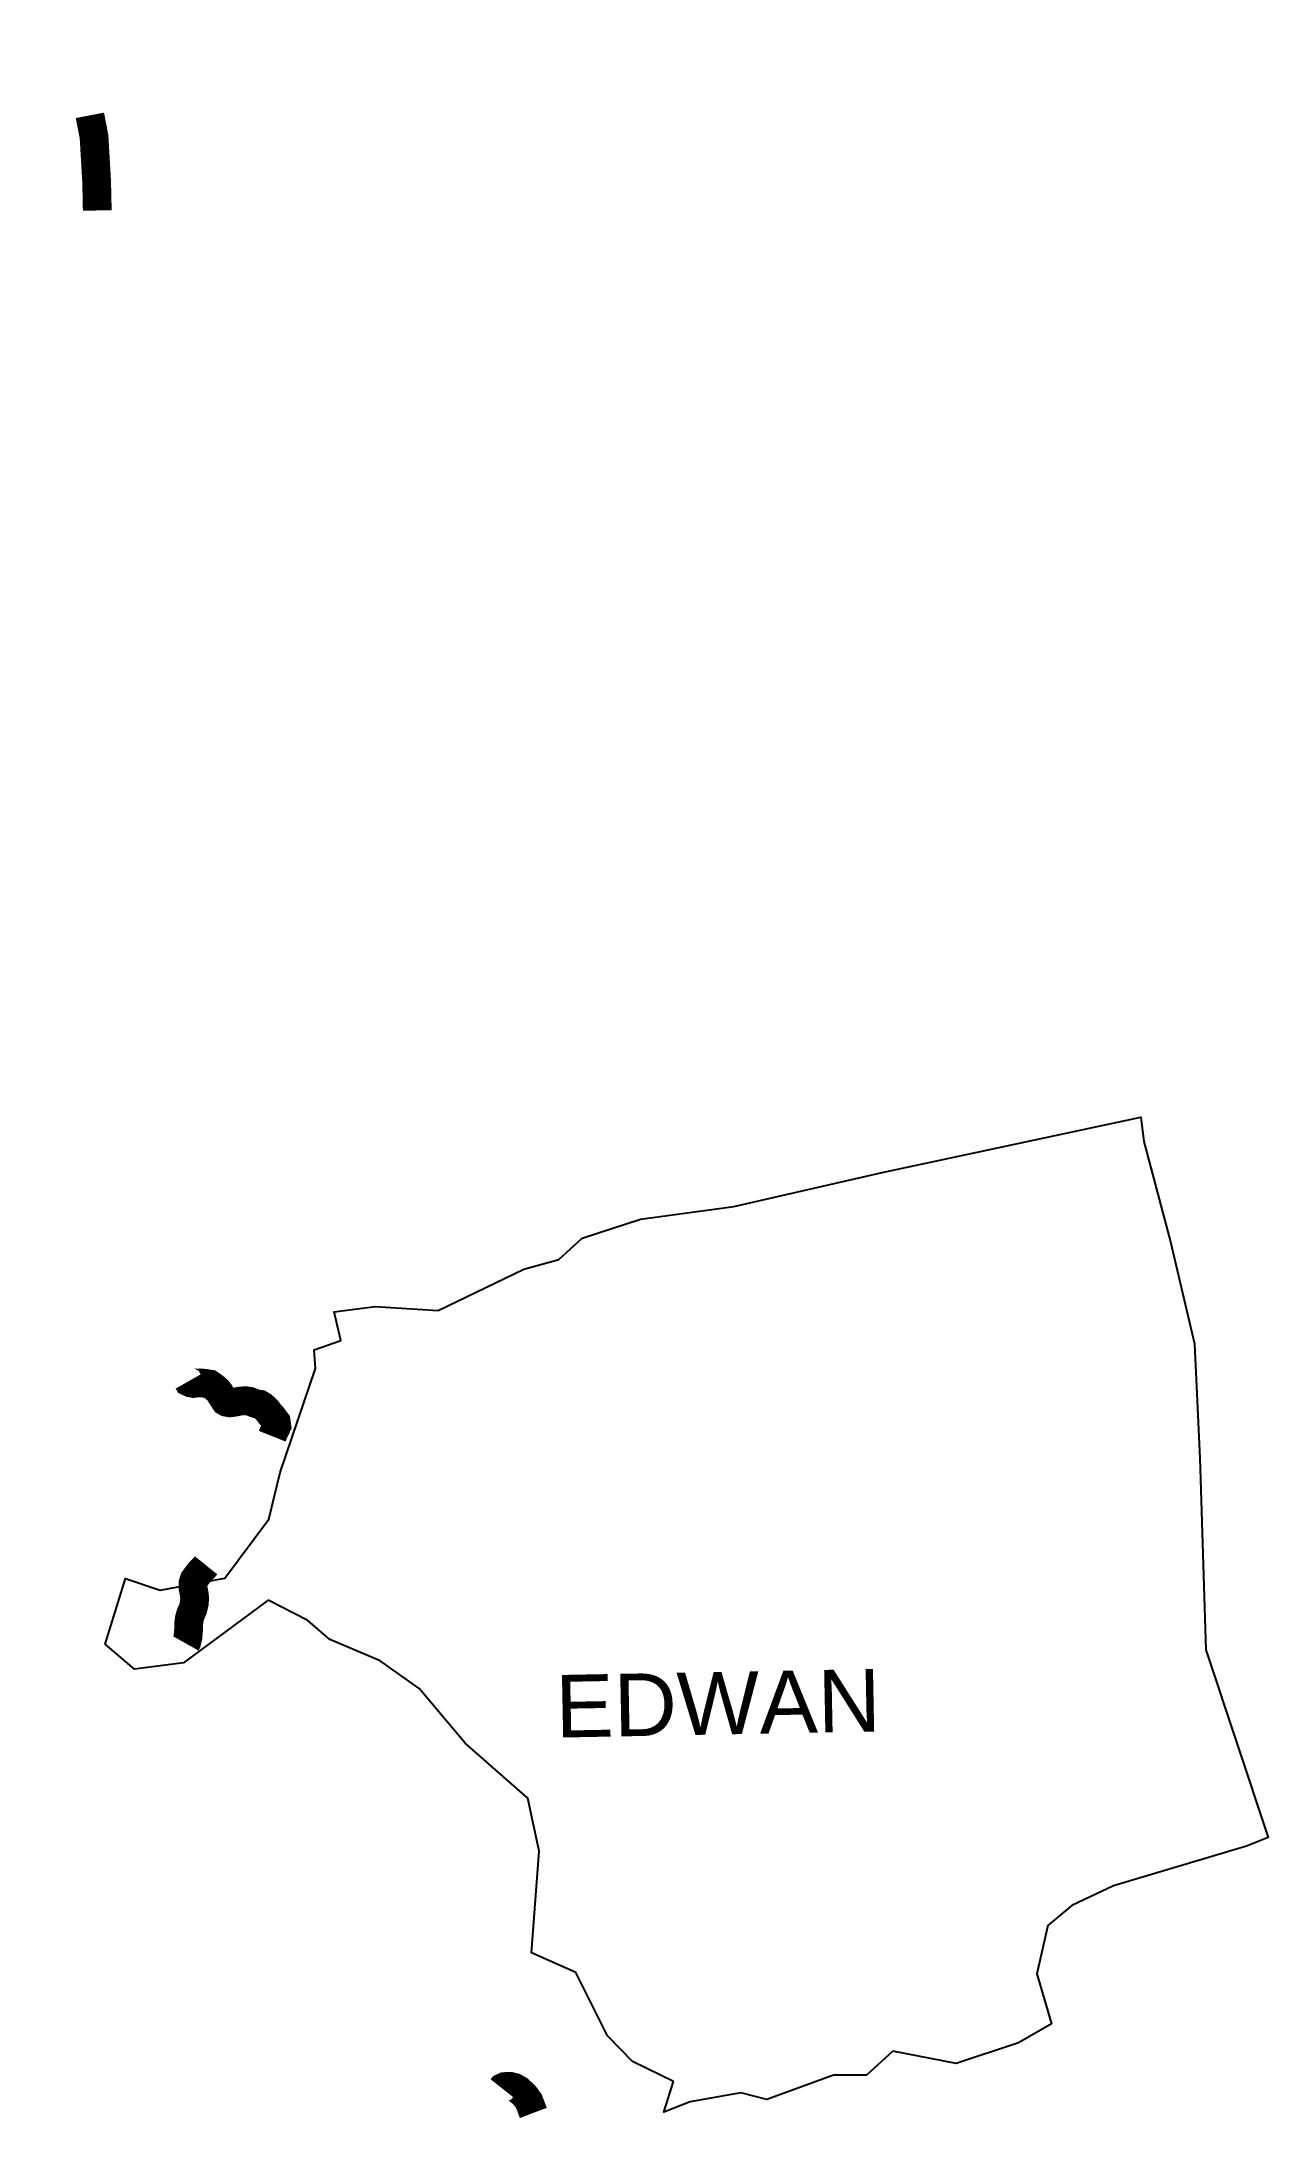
# Model space of a CAD drawing. Header units: metres. Extents: x 260730 to 262862, y 2161478 to 2165104.
import ezdxf

# ---------------------------------------------------------------- set-up
doc = ezdxf.new("R2010")
doc.units = ezdxf.units.M
for name, color, linetype in [('NATURALLY PROTECTED', 3, 'Continuous'), ('village', 3, 'Continuous'), ('VILLAGE NAME', 250, 'Continuous')]:
    doc.layers.add(name, color=color, linetype=linetype)
doc.styles.get("Standard").update_dxf_attribs({"font": 'simplex.shx'})

msp = doc.modelspace()

# ---------------------------------------------------------------- linework, layer by layer
at = {"color": 3, "flags": 128}
msp.add_lwpolyline([(261628.8099860038, 2162986.728365755), (261669.1686592875, 2163023.799084683)], dxfattribs=at)
at = {"layer": 'NATURALLY PROTECTED', "const_width": 50, "flags": 128}
msp.add_lwpolyline([(260755.1823466764, 2165079.244547684), (260755.1823466764, 2165079.244547684)], close=True, dxfattribs=at)
for points in [[(260813.8716324201, 2164976.236707941), (260821.068070287, 2164939.003090184), (260825.6259978447, 2164860.41200796), (260826.6850306788, 2164810.8314928)], [(260984.6551875582, 2162774.804082522), (260985.0272827921, 2162774.149199314), (260988.9815649489, 2162772.279469519), (260993.7210890241, 2162771.398036771), (260998.1532722191, 2162772.03823019), (261004.987140773, 2162772.368835273), (261014.3884017517, 2162771.558296309), (261022.1455834628, 2162770.295542193), (261029.8452940337, 2162764.865681045), (261035.9076331054, 2162759.577355765), (261038.8834038518, 2162755.941784691), (261041.1979922983, 2162751.975879745), (261044.9457429236, 2162746.687554465), (261047.1499841879, 2162742.721649518), (261048.9137375166, 2162740.187733775), (261051.5589171131, 2162738.64536207), (261057.4005618204, 2162737.653818031), (261065.5485430911, 2162738.747420927), (261074.0440696746, 2162740.518067648), (261084.0744033393, 2162741.509611687), (261090.5065180706, 2162740.585056536), (261098.0015689245, 2162737.830918211), (261103.953560814, 2162735.737718841), (261109.0236760391, 2162735.186619966), (261113.9838944787, 2162732.212259058), (261121.4789453326, 2162725.271450784), (261127.2102428577, 2162717.669974763), (261130.3256365694, 2162714.669306478), (261134.2936311624, 2162709.381252408), (261137.6004434554, 2162704.974359877), (261138.7025640876, 2162697.372883856), (261136.4978724266, 2162692.745768744), (261133.7423456479, 2162686.906615799), (261130.8214209655, 2162679.607721694)], [(261015.7465273203, 2162455.243307916), (261011.1623900935, 2162449.543828161), (261003.9569241427, 2162442.399319594), (260995.4198903925, 2162430.886725008), (260993.1203714953, 2162423.847605191), (260993.198137618, 2162415.292999493), (260995.0931379835, 2162405.481954311), (260995.9529452114, 2162398.033711984), (260995.2368145187, 2162388.938139652), (260992.7974661968, 2162378.948116489), (260989.1433980773, 2162370.855207809), (260986.9220417398, 2162363.406965482), (260985.9870182693, 2162357.437902911), (260985.3425006459, 2162350.562456264), (260985.3425006459, 2162342.684617176), (260984.1939891576, 2162329.693925727), (260982.1163093553, 2162321.457818127), (260980.8423916601, 2162319.185874088)], [(261529.7566718164, 2161546.063479023), (261530.3589439045, 2161546.824885868), (261534.7052716937, 2161548.833738904), (261539.9744622435, 2161549.322459461), (261544.5378812238, 2161549.159733416), (261551.7090968776, 2161547.313335216), (261559.0429057264, 2161543.132360678), (261569.2457413127, 2161533.540745117), (261576.7227763001, 2161523.529025147), (261584.4822099946, 2161503.082768699)]]:
    msp.add_lwpolyline(points, dxfattribs=at)
at = {"layer": 'village', "color": 3}
for points in [[(261669.1686592875, 2163023.799084683, 0), (261770.6913555218, 2163056.774723039, 0), (261933.1267711585, 2163079.29761455, 0), (262190.6876855345, 2163137.90635067, 0), (262639.9846948038, 2163234.083678862, 0), (262645.1096238364, 2163191.940030606, 0), (262691.7008329321, 2163017.808645003, 0), (262733.2907758966, 2162840.260454436, 0), (262742.404382136, 2162641.692257655, 0), (262753.3348896403, 2162308.439266176, 0), (262861.5769718627, 2161982.001157624, 0), (262823.638810013, 2161966.632320125, 0), (262592.5790693208, 2161897.791764642, 0), (262520.280158589, 2161863.452795559, 0), (262478.5082835058, 2161828.91018422, 0), (262459.5210596677, 2161745.179735838, 0), (262484.9428638772, 2161657.785976808, 0), (262427.4710260384, 2161625.187368571, 0), (262319.2749211899, 2161588.758561315, 0), (262209.2450247419, 2161610.249521159, 0), (262163.4350256698, 2161568.981357827, 0), (262106.1410138429, 2161568.416704922, 0), (261990.4508729721, 2161526.237051622, 0), (261945.1830768243, 2161537.901940496, 0), (261857.158508706, 2161522.148775761, 0), (261811.0346161129, 2161504.589901773, 0), (261827.7997275617, 2161557.77261929, 0)], [(261827.7997275617, 2161557.77261929, 0), (261756.7347116016, 2161592.263033163, 0), (261713.3739352602, 2161636.851240823, 0), (261658.3527462812, 2161747.354681641, 0), (261581.4793610658, 2161781.675681004, 0), (261594.7689538578, 2161958.457681478, 0), (261574.9098020531, 2162050.586882296, 0), (261466.2545956576, 2162146.101886644, 0), (261385.8148345972, 2162241.082652298, 0), (261318.3470598867, 2162288.864572265, 0), (261230.9803790145, 2162326.296196468, 0), (261192.3278602996, 2162359.471630344, 0), (261123.6174867135, 2162394.856605985, 0), (260976.6464469643, 2162285.432018195, 0), (260891.5962923311, 2162274.331932019, 0), (260840.5244228, 2162318.110634365, 0), (260875.6472176075, 2162432.121027377, 0), (260935.8367805311, 2162411.873619333, 0), (261048.5872221839, 2162432.570582914, 0), (261124.964357288, 2162535.197495044, 0), (261144.4551953028, 2162616.554653447, 0), (261205.7628548245, 2162797.458434589, 0), (261203.8580652151, 2162829.914397386, 0), (261249.6627002695, 2162846.28162963, 0), (261238.3332524745, 2162895.714520019, 0), (261309.8857905873, 2162904.93435968, 0), (261418.8672165064, 2162898.463260852, 0), (261567.8742541404, 2162970.373879998, 0), (261628.8099860038, 2162986.728365755, 0)]]:
    msp.add_polyline3d(points, dxfattribs=at)

# ---------------------------------------------------------------- texts
at = {"layer": 'VILLAGE NAME', "insert": (261621.7356956073, 2162264.293187446), "char_height": 108.7483136041808, "attachment_point": 1, "rotation": 1.1028329887230697}
msp.add_mtext_dynamic_manual_height_columns('{\\fArial|b0|i0|c0|p34;EDWAN}', width=726.9294945531301, gutter_width=543.7415680209039, heights=[0], dxfattribs=at)

doc.saveas('drawing.dxf')
